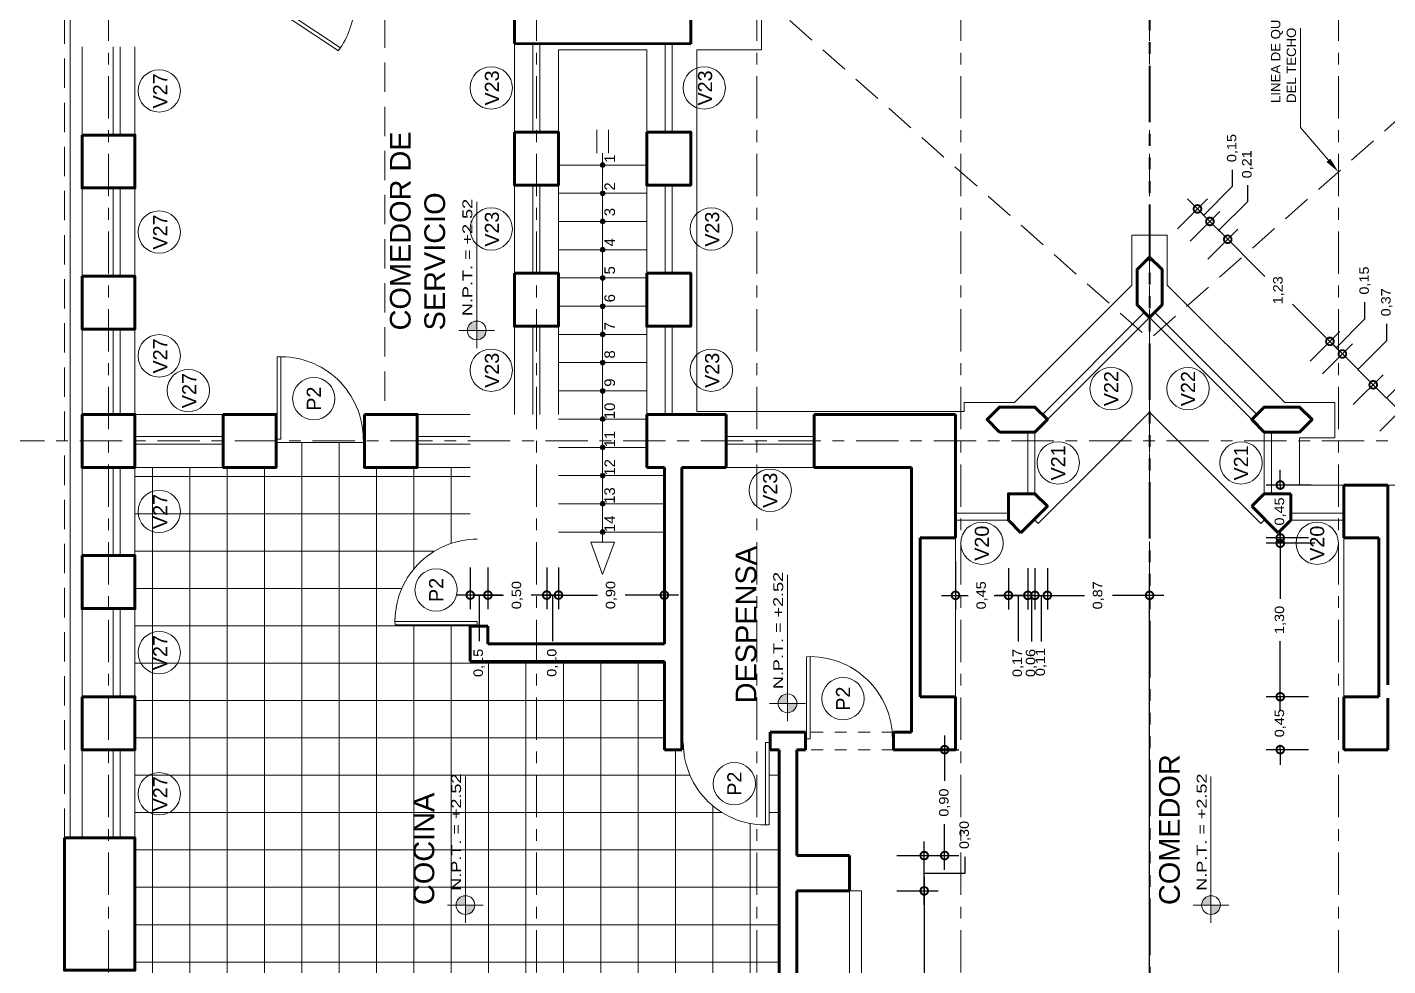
# Model space of a CAD drawing. Header units: millimetres. Extents: x -1459 to -1413, y -119 to 301.
# Drawn here: x -1448.69 to -1437.13, y -12.89 to -4.91 of the extents above; entities that cross this region are included whole.
import ezdxf

# ---------------------------------------------------------------- set-up
doc = ezdxf.new("R2010")
doc.units = ezdxf.units.MM
for name, pattern in [('ACAD_ISO06W100', [36, 24, -3, 0, -3, 0, -3, 0, -3]), ('ACAD_ISO10W100', [18, 12, -3, 0, -3]), ('RAYITAS', [0.375, 0.25, -0.125])]:
    doc.linetypes.add(name, pattern=pattern)
doc.layers.get('0').update_dxf_attribs({"lineweight": 0})
doc.layers.get('Defpoints').update_dxf_attribs({"lineweight": 5})
for name, color, linetype, lineweight in [('CORTE PLUMA 5', 5, 'Continuous', 40), ('COTAS', 190, 'Continuous', 9), ('EJES', 2, 'ACAD_ISO10W100', 13), ('GRADAS CAMBIO NIVEL', 3, 'Continuous', 15), ('MOBILIARIO FIJO', 2, 'Continuous', 9), ('MURO CORTADO', 1, 'Continuous', 60), ('MURO VISTO', 6, 'Continuous', 18), ('PROYECCIONES', 40, 'RAYITAS', 13), ('PUERTA VENTANA', 4, 'Continuous', 9), ('TEXTOS', 30, 'Continuous', 5), ('TEXTURAS', 227, 'Continuous', 0), ('VANOS CUADRO', 8, 'Continuous', 9)]:
    doc.layers.add(name, color=color, linetype=linetype, lineweight=lineweight)
doc.styles.add('Arial', font='arial.ttf')
doc.styles.add('ARIAL DERECHO', font='arial.ttf', dxfattribs={"width": 1.1})
doc.styles.get("Standard").update_dxf_attribs({"font": 'arial.ttf'})
doc.dimstyles.new('COTAS 50 OK', dxfattribs={"dimtxt": 0.08, "dimasz": 0.13, "dimexe": 0.12, "dimexo": 0.2, "dimgap": 0.07, "dimtad": 0, "dimtih": 1, "dimtoh": 1, "dimzin": 0, "dimtxsty": 'ARIAL DERECHO', "dimblk": 'DOTSMALL', "dimcen": 0.15, "dimdle": 0.12, "dimadec": 0, "dimazin": 0, "dimtfac": 1, "dimtmove": 1, "dimatfit": 3, "dimfxl": 1, "dimtzin": 0, "dimarcsym": 0})

# ---------------------------------------------------------------- blocks, each defined once
blk = doc.blocks.new('npt')
h = blk.add_hatch(color=256)
h.paths.add_polyline_path([(0, 0), (0.071, 0, 0.414214), (0, 0.071)])
h.paths.add_polyline_path([(0, -0.071), (0, 0), (-0.071, 0, 0.414214)])
for p, q in [((0, 0.135), (0, -0.135)), ((-0.135, 0), (0.972, 0))]:
    blk.add_line(p, q)
blk.add_circle((0, 0), 0.0709)
blk = doc.blocks.new('HJKL')
at = {"layer": 'PUERTA VENTANA'}
for p, q in [((616.191, 118.493), (615.492, 118.493)), ((616.191, 118.463), (615.492, 118.463)), ((616.191, 118.498), (616.191, 118.463))]:
    blk.add_line(p, q, dxfattribs=at)
blk.add_arc((616.191, 118.463), 0.7, 177.5437, 270, dxfattribs=at)
blk = doc.blocks.new('CIRCULO GRADA')
at = {"layer": 'GRADAS CAMBIO NIVEL'}
h = blk.add_hatch(color=256, dxfattribs=at)
h.paths.add_polyline_path([(0.014, 0.014, 0.414214), (-0.014, 0.014), (0, 0)])
h.paths.add_polyline_path([(0.014, 0.014), (0, 0), (0.014, -0.014, 0.414214)])
h.paths.add_polyline_path([(0.014, -0.014), (0, 0), (-0.014, -0.014, 0.414214)])
h.paths.add_polyline_path([(0, 0), (-0.014, 0.014, 0.414214), (-0.014, -0.014)])
blk.add_circle((0, 0), 0.02, dxfattribs=at)
blk = doc.blocks.new('FLEC')
at = {"layer": 'TEXTOS', "extrusion": (0, 0, -1)}
for p, q in [((203.611, -47.254), (203.889, -47.016)), ((203.889, -47.016), (204.734, -47.016))]:
    blk.add_line(p, q, dxfattribs=at)
blk.add_solid([(-203.597, -47.238), (-203.513, -47.339), (-203.625, -47.271)], dxfattribs=at)
blk = doc.blocks.new('_DotSmall')
at = {"color": 0, "linetype": 'ByBlock', "const_width": 0.5}
blk.add_lwpolyline([(-0.0625, 0, 1), (0.0625, 0, 1)], format="xyb", close=True, dxfattribs=at)
blk = doc.blocks.new('*D825')
at = {"layer": 'COTAS', "color": 0, "lineweight": -2}
for p, q in [((-1441.069, -12.13), (-1441.069, -13.565)), ((-1441.303, -12.25), (-1440.949, -12.25)), ((-1441.069, -15.37), (-1441.069, -13.934)), ((-1441.303, -15.25), (-1440.949, -15.25))]:
    blk.add_line(p, q, dxfattribs=at)
at = {"layer": 'Defpoints', "color": 0}
for p in [(-1441.503, -12.25), (-1441.069, -12.25), (-1441.503, -15.25)]:
    blk.add_point(p, dxfattribs=at)
at = {"layer": 'COTAS', "color": 0, "lineweight": -2, "xscale": 0.13, "yscale": 0.13, "zscale": 0.13}
for p, rotation in [((-1441.069, -12.25), 90), ((-1441.069, -15.25), 270)]:
    blk.add_blockref('_DotSmall', p, dxfattribs=dict(at, rotation=rotation))
at = {"layer": 'COTAS', "color": 0, "insert": (-1441.069, -13.75), "char_height": 0.08, "attachment_point": 5, "rotation": 90, "style": 'ARIAL DERECHO'}
blk.add_mtext('3,00', dxfattribs=at)
blk = doc.blocks.new('*D826')
at = {"layer": 'COTAS', "color": 0, "lineweight": -2}
for p, q in [((-1441.069, -12.37), (-1441.069, -11.83)), ((-1441.303, -11.95), (-1440.949, -11.95)), ((-1440.722, -12.1), (-1440.722, -11.96)), ((-1441.069, -12.1), (-1440.722, -12.1)), ((-1441.303, -12.25), (-1440.949, -12.25))]:
    blk.add_line(p, q, dxfattribs=at)
at = {"layer": 'Defpoints', "color": 0}
for p in [(-1441.503, -11.95), (-1441.069, -11.95), (-1441.503, -12.25)]:
    blk.add_point(p, dxfattribs=at)
at = {"layer": 'COTAS', "color": 0, "lineweight": -2, "xscale": 0.13, "yscale": 0.13, "zscale": 0.13}
for p, rotation in [((-1441.069, -11.95), 90), ((-1441.069, -12.25), 270)]:
    blk.add_blockref('_DotSmall', p, dxfattribs=dict(at, rotation=rotation))
at = {"layer": 'COTAS', "color": 0, "insert": (-1440.722, -11.775), "char_height": 0.08, "attachment_point": 5, "rotation": 90, "style": 'ARIAL DERECHO'}
blk.add_mtext('0,30', dxfattribs=at)
blk = doc.blocks.new('*D827')
at = {"layer": 'COTAS', "color": 0, "lineweight": -2}
for p, q in [((-1440.895, -10.93), (-1440.895, -11.315)), ((-1441.129, -11.05), (-1440.775, -11.05)), ((-1440.895, -12.07), (-1440.895, -11.684)), ((-1441.303, -11.95), (-1440.775, -11.95))]:
    blk.add_line(p, q, dxfattribs=at)
at = {"layer": 'Defpoints', "color": 0, "lineweight": 60}
for p in [(-1441.329, -11.05), (-1440.895, -11.05), (-1441.503, -11.95)]:
    blk.add_point(p, dxfattribs=at)
at = {"layer": 'COTAS', "color": 0, "lineweight": -2, "xscale": 0.13, "yscale": 0.13, "zscale": 0.13}
for p, rotation in [((-1440.895, -11.05), 90), ((-1440.895, -11.95), 270)]:
    blk.add_blockref('_DotSmall', p, dxfattribs=dict(at, rotation=rotation))
at = {"layer": 'COTAS', "color": 0, "insert": (-1440.895, -11.5), "char_height": 0.08, "attachment_point": 5, "rotation": 90, "style": 'ARIAL DERECHO'}
blk.add_mtext('0,90', dxfattribs=at)
blk = doc.blocks.new('*D828')
at = {"layer": 'COTAS', "color": 0, "lineweight": -2}
for p, q in [((-1444.178, -9.5), (-1444.178, -9.856)), ((-1443.278, -9.5), (-1443.278, -9.856)), ((-1444.298, -9.736), (-1443.846, -9.736)), ((-1443.158, -9.736), (-1443.61, -9.736))]:
    blk.add_line(p, q, dxfattribs=at)
at = {"layer": 'Defpoints', "color": 0}
for p in [(-1444.178, -9.3), (-1443.278, -9.3), (-1443.278, -9.736)]:
    blk.add_point(p, dxfattribs=at)
at = {"layer": 'COTAS', "color": 0, "lineweight": -2, "xscale": 0.13, "yscale": 0.13, "zscale": 0.13, "rotation": 180}
blk.add_blockref('_DotSmall', (-1444.178, -9.736), dxfattribs=at)
at = {"layer": 'COTAS', "color": 0, "lineweight": -2, "xscale": 0.13, "yscale": 0.13, "zscale": 0.13}
blk.add_blockref('_DotSmall', (-1443.278, -9.736), dxfattribs=at)
at = {"layer": 'COTAS', "color": 0, "insert": (-1443.728, -9.736), "char_height": 0.08, "attachment_point": 5, "rotation": 90, "style": 'ARIAL DERECHO'}
blk.add_mtext('0,90', dxfattribs=at)
blk = doc.blocks.new('*D829')
at = {"layer": 'COTAS', "color": 0, "lineweight": -2}
for p, q in [((-1444.278, -9.5), (-1444.278, -9.856)), ((-1444.178, -9.5), (-1444.178, -9.856)), ((-1444.278, -9.736), (-1444.408, -9.736)), ((-1444.178, -9.736), (-1444.278, -9.736)), ((-1444.178, -9.736), (-1444.278, -9.736)), ((-1444.228, -9.736), (-1444.228, -9.987)), ((-1444.178, -9.736), (-1444.048, -9.736)), ((-1444.228, -9.987), (-1444.228, -10.127))]:
    blk.add_line(p, q, dxfattribs=at)
at = {"layer": 'Defpoints', "color": 0}
for p in [(-1444.278, -9.3), (-1444.178, -9.3), (-1444.278, -9.736)]:
    blk.add_point(p, dxfattribs=at)
at = {"layer": 'COTAS', "color": 0, "lineweight": -2, "xscale": 0.13, "yscale": 0.13, "zscale": 0.13}
blk.add_blockref('_DotSmall', (-1444.278, -9.736), dxfattribs=at)
at = {"layer": 'COTAS', "color": 0, "lineweight": -2, "xscale": 0.13, "yscale": 0.13, "zscale": 0.13, "rotation": 180}
blk.add_blockref('_DotSmall', (-1444.178, -9.736), dxfattribs=at)
at = {"layer": 'COTAS', "color": 0, "insert": (-1444.228, -10.311), "char_height": 0.08, "attachment_point": 5, "rotation": 90, "style": 'ARIAL DERECHO'}
blk.add_mtext('0,10', dxfattribs=at)
blk = doc.blocks.new('*D830')
at = {"layer": 'COTAS', "color": 0, "lineweight": -2}
for p, q in [((-1444.778, -9.5), (-1444.778, -9.856)), ((-1444.278, -9.5), (-1444.278, -9.856)), ((-1444.898, -9.736), (-1444.646, -9.736)), ((-1444.158, -9.736), (-1444.41, -9.736))]:
    blk.add_line(p, q, dxfattribs=at)
at = {"layer": 'Defpoints', "color": 0}
for p in [(-1444.778, -9.3), (-1444.278, -9.3), (-1444.778, -9.736)]:
    blk.add_point(p, dxfattribs=at)
at = {"layer": 'COTAS', "color": 0, "lineweight": -2, "xscale": 0.13, "yscale": 0.13, "zscale": 0.13, "rotation": 180}
blk.add_blockref('_DotSmall', (-1444.778, -9.736), dxfattribs=at)
at = {"layer": 'COTAS', "color": 0, "lineweight": -2, "xscale": 0.13, "yscale": 0.13, "zscale": 0.13}
blk.add_blockref('_DotSmall', (-1444.278, -9.736), dxfattribs=at)
at = {"layer": 'COTAS', "color": 0, "insert": (-1444.528, -9.736), "char_height": 0.08, "attachment_point": 5, "rotation": 90, "style": 'ARIAL DERECHO'}
blk.add_mtext('0,50', dxfattribs=at)
blk = doc.blocks.new('*D831')
at = {"layer": 'COTAS', "color": 0, "lineweight": -2}
for p, q in [((-1444.928, -9.5), (-1444.928, -9.856)), ((-1444.778, -9.5), (-1444.778, -9.856)), ((-1444.658, -9.736), (-1445.048, -9.736)), ((-1444.853, -9.736), (-1444.853, -9.987)), ((-1444.853, -9.987), (-1444.853, -10.127))]:
    blk.add_line(p, q, dxfattribs=at)
at = {"layer": 'Defpoints', "color": 0}
for p in [(-1444.928, -9.3), (-1444.778, -9.3), (-1444.928, -9.736)]:
    blk.add_point(p, dxfattribs=at)
at = {"layer": 'COTAS', "color": 0, "lineweight": -2, "xscale": 0.13, "yscale": 0.13, "zscale": 0.13, "rotation": 180}
blk.add_blockref('_DotSmall', (-1444.928, -9.736), dxfattribs=at)
at = {"layer": 'COTAS', "color": 0, "lineweight": -2, "xscale": 0.13, "yscale": 0.13, "zscale": 0.13}
blk.add_blockref('_DotSmall', (-1444.778, -9.736), dxfattribs=at)
at = {"layer": 'COTAS', "color": 0, "insert": (-1444.853, -10.312), "char_height": 0.08, "attachment_point": 5, "rotation": 90, "style": 'ARIAL DERECHO'}
blk.add_mtext('0,15', dxfattribs=at)
blk = doc.blocks.new('*D832')
at = {"layer": 'COTAS', "color": 0, "lineweight": -2}
for p, q in [((-1440.803, -9.45), (-1440.803, -9.858)), ((-1440.353, -9.508), (-1440.353, -9.858)), ((-1440.923, -9.738), (-1440.696, -9.738)), ((-1440.233, -9.738), (-1440.46, -9.738))]:
    blk.add_line(p, q, dxfattribs=at)
at = {"layer": 'Defpoints', "color": 0}
for p in [(-1440.803, -9.25), (-1440.353, -9.308), (-1440.803, -9.738)]:
    blk.add_point(p, dxfattribs=at)
at = {"layer": 'COTAS', "color": 0, "lineweight": -2, "xscale": 0.13, "yscale": 0.13, "zscale": 0.13, "rotation": 180}
blk.add_blockref('_DotSmall', (-1440.803, -9.738), dxfattribs=at)
at = {"layer": 'COTAS', "color": 0, "lineweight": -2, "xscale": 0.13, "yscale": 0.13, "zscale": 0.13}
blk.add_blockref('_DotSmall', (-1440.353, -9.738), dxfattribs=at)
at = {"layer": 'COTAS', "color": 0, "insert": (-1440.578, -9.738), "char_height": 0.08, "attachment_point": 5, "rotation": 90, "style": 'ARIAL DERECHO'}
blk.add_mtext('0,45', dxfattribs=at)
blk = doc.blocks.new('*D833')
at = {"layer": 'COTAS', "color": 0, "lineweight": -2}
for p, q in [((-1440.353, -9.508), (-1440.353, -9.858)), ((-1440.188, -9.508), (-1440.188, -9.858)), ((-1440.473, -9.738), (-1440.068, -9.738)), ((-1440.271, -9.738), (-1440.271, -9.989)), ((-1440.271, -9.989), (-1440.271, -10.129))]:
    blk.add_line(p, q, dxfattribs=at)
at = {"layer": 'Defpoints', "color": 0}
for p in [(-1440.353, -9.308), (-1440.188, -9.308), (-1440.188, -9.738)]:
    blk.add_point(p, dxfattribs=at)
at = {"layer": 'COTAS', "color": 0, "lineweight": -2, "xscale": 0.13, "yscale": 0.13, "zscale": 0.13, "rotation": 180}
blk.add_blockref('_DotSmall', (-1440.353, -9.738), dxfattribs=at)
at = {"layer": 'COTAS', "color": 0, "lineweight": -2, "xscale": 0.13, "yscale": 0.13, "zscale": 0.13}
blk.add_blockref('_DotSmall', (-1440.188, -9.738), dxfattribs=at)
at = {"layer": 'COTAS', "color": 0, "insert": (-1440.271, -10.313), "char_height": 0.08, "attachment_point": 5, "rotation": 90, "style": 'ARIAL DERECHO'}
blk.add_mtext('0,17', dxfattribs=at)
blk = doc.blocks.new('*D834')
at = {"layer": 'COTAS', "color": 0, "lineweight": -2}
for p, q in [((-1440.188, -9.508), (-1440.188, -9.858)), ((-1440.128, -9.508), (-1440.128, -9.858)), ((-1440.188, -9.738), (-1440.318, -9.738)), ((-1440.188, -9.738), (-1440.128, -9.738)), ((-1440.188, -9.738), (-1440.128, -9.738)), ((-1440.158, -9.738), (-1440.158, -9.989)), ((-1440.128, -9.738), (-1439.998, -9.738)), ((-1440.158, -9.989), (-1440.158, -10.129))]:
    blk.add_line(p, q, dxfattribs=at)
at = {"layer": 'Defpoints', "color": 0}
for p in [(-1440.188, -9.308), (-1440.128, -9.308), (-1440.128, -9.738)]:
    blk.add_point(p, dxfattribs=at)
at = {"layer": 'COTAS', "color": 0, "lineweight": -2, "xscale": 0.13, "yscale": 0.13, "zscale": 0.13}
blk.add_blockref('_DotSmall', (-1440.188, -9.738), dxfattribs=at)
at = {"layer": 'COTAS', "color": 0, "lineweight": -2, "xscale": 0.13, "yscale": 0.13, "zscale": 0.13, "rotation": 180}
blk.add_blockref('_DotSmall', (-1440.128, -9.738), dxfattribs=at)
at = {"layer": 'COTAS', "color": 0, "insert": (-1440.158, -10.313), "char_height": 0.08, "attachment_point": 5, "rotation": 90, "style": 'ARIAL DERECHO'}
blk.add_mtext('0,06', dxfattribs=at)
blk = doc.blocks.new('*D835')
at = {"layer": 'COTAS', "color": 0, "lineweight": -2}
for p, q in [((-1440.128, -9.508), (-1440.128, -9.858)), ((-1440.022, -9.508), (-1440.022, -9.858)), ((-1440.128, -9.738), (-1440.258, -9.738)), ((-1440.128, -9.738), (-1440.022, -9.738)), ((-1440.128, -9.738), (-1440.022, -9.738)), ((-1440.075, -9.738), (-1440.075, -9.989)), ((-1440.022, -9.738), (-1439.892, -9.738)), ((-1440.075, -9.989), (-1440.075, -10.129))]:
    blk.add_line(p, q, dxfattribs=at)
at = {"layer": 'Defpoints', "color": 0}
for p in [(-1440.128, -9.308), (-1440.022, -9.308), (-1440.022, -9.738)]:
    blk.add_point(p, dxfattribs=at)
at = {"layer": 'COTAS', "color": 0, "lineweight": -2, "xscale": 0.13, "yscale": 0.13, "zscale": 0.13}
blk.add_blockref('_DotSmall', (-1440.128, -9.738), dxfattribs=at)
at = {"layer": 'COTAS', "color": 0, "lineweight": -2, "xscale": 0.13, "yscale": 0.13, "zscale": 0.13, "rotation": 180}
blk.add_blockref('_DotSmall', (-1440.022, -9.738), dxfattribs=at)
at = {"layer": 'COTAS', "color": 0, "insert": (-1440.075, -10.305), "char_height": 0.08, "attachment_point": 5, "rotation": 90, "style": 'ARIAL DERECHO'}
blk.add_mtext('0,11', dxfattribs=at)
blk = doc.blocks.new('*D836')
at = {"layer": 'COTAS', "color": 0, "lineweight": -2}
for p, q in [((-1440.022, -9.508), (-1440.022, -9.858)), ((-1439.153, -15.162), (-1439.153, -9.618)), ((-1440.142, -9.738), (-1439.706, -9.738)), ((-1439.033, -9.738), (-1439.469, -9.738))]:
    blk.add_line(p, q, dxfattribs=at)
at = {"layer": 'Defpoints', "color": 0}
for p in [(-1440.022, -9.308), (-1439.153, -9.738), (-1439.153, -15.362)]:
    blk.add_point(p, dxfattribs=at)
at = {"layer": 'COTAS', "color": 0, "lineweight": -2, "xscale": 0.13, "yscale": 0.13, "zscale": 0.13, "rotation": 180}
blk.add_blockref('_DotSmall', (-1440.022, -9.738), dxfattribs=at)
at = {"layer": 'COTAS', "color": 0, "lineweight": -2, "xscale": 0.13, "yscale": 0.13, "zscale": 0.13}
blk.add_blockref('_DotSmall', (-1439.153, -9.738), dxfattribs=at)
at = {"layer": 'COTAS', "color": 0, "insert": (-1439.588, -9.738), "char_height": 0.08, "attachment_point": 5, "rotation": 90, "style": 'ARIAL DERECHO'}
blk.add_mtext('0,87', dxfattribs=at)
blk = doc.blocks.new('*D837')
at = {"layer": 'COTAS', "color": 0, "lineweight": -2}
for p, q in [((-1438.042, -10.6), (-1438.042, -10.47)), ((-1437.803, -10.6), (-1438.162, -10.6)), ((-1438.042, -10.6), (-1438.042, -10.64)), ((-1437.803, -11.05), (-1438.162, -11.05)), ((-1438.042, -11.05), (-1438.042, -11.009)), ((-1438.042, -11.05), (-1438.042, -11.18))]:
    blk.add_line(p, q, dxfattribs=at)
at = {"layer": 'Defpoints', "color": 0}
for p in [(-1438.042, -10.6), (-1437.603, -10.6), (-1437.603, -11.05)]:
    blk.add_point(p, dxfattribs=at)
at = {"layer": 'COTAS', "color": 0, "lineweight": -2, "xscale": 0.13, "yscale": 0.13, "zscale": 0.13}
for p, rotation in [((-1438.042, -10.6), 270), ((-1438.042, -11.05), 90)]:
    blk.add_blockref('_DotSmall', p, dxfattribs=dict(at, rotation=rotation))
at = {"layer": 'COTAS', "color": 0, "insert": (-1438.042, -10.825), "char_height": 0.08, "attachment_point": 5, "rotation": 90, "style": 'ARIAL DERECHO'}
blk.add_mtext('0,45', dxfattribs=at)
blk = doc.blocks.new('*D838')
at = {"layer": 'COTAS', "color": 0, "lineweight": -2}
for p, q in [((-1438.042, -9.175), (-1438.042, -9.767)), ((-1437.748, -9.295), (-1438.162, -9.295)), ((-1438.042, -10.72), (-1438.042, -10.127)), ((-1437.803, -10.6), (-1438.162, -10.6))]:
    blk.add_line(p, q, dxfattribs=at)
at = {"layer": 'Defpoints', "color": 0}
for p in [(-1438.042, -9.295), (-1437.548, -9.295), (-1437.603, -10.6)]:
    blk.add_point(p, dxfattribs=at)
at = {"layer": 'COTAS', "color": 0, "lineweight": -2, "xscale": 0.13, "yscale": 0.13, "zscale": 0.13}
for p, rotation in [((-1438.042, -9.295), 90), ((-1438.042, -10.6), 270)]:
    blk.add_blockref('_DotSmall', p, dxfattribs=dict(at, rotation=rotation))
at = {"layer": 'COTAS', "color": 0, "insert": (-1438.042, -9.947), "char_height": 0.08, "attachment_point": 5, "rotation": 90, "style": 'ARIAL DERECHO'}
blk.add_mtext('1,30', dxfattribs=at)
blk = doc.blocks.new('*D839')
at = {"layer": 'COTAS', "color": 0, "lineweight": -2}
for p, q in [((-1438.042, -8.8), (-1438.042, -8.67)), ((-1437.778, -8.8), (-1438.162, -8.8)), ((-1438.042, -8.8), (-1438.042, -8.84)), ((-1437.803, -9.25), (-1438.162, -9.25)), ((-1438.042, -9.25), (-1438.042, -9.209)), ((-1438.042, -9.25), (-1438.042, -9.38))]:
    blk.add_line(p, q, dxfattribs=at)
at = {"layer": 'Defpoints', "color": 0}
for p in [(-1438.042, -8.8), (-1437.578, -8.8), (-1437.603, -9.25)]:
    blk.add_point(p, dxfattribs=at)
at = {"layer": 'COTAS', "color": 0, "lineweight": -2, "xscale": 0.13, "yscale": 0.13, "zscale": 0.13}
for p, rotation in [((-1438.042, -8.8), 270), ((-1438.042, -9.25), 90)]:
    blk.add_blockref('_DotSmall', p, dxfattribs=dict(at, rotation=rotation))
at = {"layer": 'COTAS', "color": 0, "insert": (-1438.042, -9.025), "char_height": 0.08, "attachment_point": 5, "rotation": 90, "style": 'ARIAL DERECHO'}
blk.add_mtext('0,45', dxfattribs=at)
blk = doc.blocks.new('*D853')
at = {"layer": 'COTAS', "color": 0, "lineweight": -2}
for p, q in [((-1438.658, -6.88), (-1438.404, -6.626)), ((-1438.574, -6.626), (-1438.173, -7.027)), ((-1437.535, -7.664), (-1437.937, -7.263)), ((-1437.789, -7.748), (-1437.535, -7.495))]:
    blk.add_line(p, q, dxfattribs=at)
at = {"layer": 'Defpoints', "color": 0}
for p in [(-1438.489, -6.711), (-1438.799, -7.021), (-1437.931, -7.89)]:
    blk.add_point(p, dxfattribs=at)
at = {"layer": 'COTAS', "color": 0, "lineweight": -2, "xscale": 0.13, "yscale": 0.13, "zscale": 0.13}
for p, rotation in [((-1438.489, -6.711), 135.0000000000018), ((-1437.62, -7.579), 315.0000000000019)]:
    blk.add_blockref('_DotSmall', p, dxfattribs=dict(at, rotation=rotation))
at = {"layer": 'COTAS', "color": 0, "insert": (-1438.055, -7.145), "char_height": 0.08, "attachment_point": 5, "rotation": 90, "style": 'ARIAL DERECHO'}
blk.add_mtext('1,23', dxfattribs=at)
blk = doc.blocks.new('*D854')
at = {"layer": 'COTAS', "color": 0, "lineweight": -2}
for p, q in [((-1436.893, -7.815), (-1436.893, -7.675)), ((-1437.421, -8.117), (-1437.167, -7.863)), ((-1437.336, -7.863), (-1436.942, -8.258)), ((-1437.139, -8.061), (-1436.893, -7.815)), ((-1437.196, -8.342), (-1436.942, -8.088))]:
    blk.add_line(p, q, dxfattribs=at)
at = {"layer": 'Defpoints', "color": 0}
for p in [(-1437.027, -8.173), (-1437.562, -8.258), (-1437.337, -8.483)]:
    blk.add_point(p, dxfattribs=at)
at = {"layer": 'COTAS', "color": 0, "lineweight": -2, "xscale": 0.13, "yscale": 0.13, "zscale": 0.13}
for p, rotation in [((-1437.252, -7.948), 134.9999999999964), ((-1437.027, -8.173), 314.9999999999964)]:
    blk.add_blockref('_DotSmall', p, dxfattribs=dict(at, rotation=rotation))
at = {"layer": 'COTAS', "color": 0, "insert": (-1436.893, -7.491), "char_height": 0.08, "attachment_point": 5, "rotation": 90, "style": 'ARIAL DERECHO'}
blk.add_mtext('0,32', dxfattribs=at)
blk = doc.blocks.new('*D855')
at = {"layer": 'COTAS', "color": 0, "lineweight": -2}
for p, q in [((-1437.322, -7.387), (-1437.322, -7.247)), ((-1437.567, -7.633), (-1437.322, -7.387)), ((-1437.789, -7.748), (-1437.535, -7.495)), ((-1437.705, -7.495), (-1437.429, -7.77)), ((-1437.683, -7.855), (-1437.429, -7.601))]:
    blk.add_line(p, q, dxfattribs=at)
at = {"layer": 'Defpoints', "color": 0}
for p in [(-1437.514, -7.686), (-1437.931, -7.89), (-1437.824, -7.996)]:
    blk.add_point(p, dxfattribs=at)
at = {"layer": 'COTAS', "color": 0, "lineweight": -2, "xscale": 0.13, "yscale": 0.13, "zscale": 0.13}
for p, rotation in [((-1437.62, -7.579), 134.9999999986336), ((-1437.514, -7.686), 314.9999999986336)]:
    blk.add_blockref('_DotSmall', p, dxfattribs=dict(at, rotation=rotation))
at = {"layer": 'COTAS', "color": 0, "insert": (-1437.322, -7.062), "char_height": 0.08, "attachment_point": 5, "rotation": 90, "style": 'ARIAL DERECHO'}
blk.add_mtext('0,15', dxfattribs=at)
blk = doc.blocks.new('*D856')
at = {"layer": 'COTAS', "color": 0, "lineweight": -2}
for p, q in [((-1437.137, -7.571), (-1437.137, -7.431)), ((-1437.683, -7.855), (-1437.429, -7.601)), ((-1437.599, -7.601), (-1437.167, -8.033)), ((-1437.383, -7.817), (-1437.137, -7.571)), ((-1437.421, -8.117), (-1437.167, -7.863))]:
    blk.add_line(p, q, dxfattribs=at)
at = {"layer": 'Defpoints', "color": 0}
for p in [(-1437.252, -7.948), (-1437.824, -7.996), (-1437.562, -8.258)]:
    blk.add_point(p, dxfattribs=at)
at = {"layer": 'COTAS', "color": 0, "lineweight": -2, "xscale": 0.13, "yscale": 0.13, "zscale": 0.13}
for p, rotation in [((-1437.514, -7.686), 135.0000000005491), ((-1437.252, -7.948), 315.0000000005491)]:
    blk.add_blockref('_DotSmall', p, dxfattribs=dict(at, rotation=rotation))
at = {"layer": 'COTAS', "color": 0, "insert": (-1437.137, -7.247), "char_height": 0.08, "attachment_point": 5, "rotation": 90, "style": 'ARIAL DERECHO'}
blk.add_mtext('0,37', dxfattribs=at)
blk = doc.blocks.new('*D857')
at = {"layer": 'COTAS', "color": 0, "lineweight": -2}
for p, q in [((-1438.448, -6.261), (-1438.448, -6.121)), ((-1438.693, -6.506), (-1438.448, -6.261)), ((-1438.915, -6.622), (-1438.661, -6.368)), ((-1438.831, -6.368), (-1438.555, -6.644)), ((-1438.809, -6.728), (-1438.555, -6.474))]:
    blk.add_line(p, q, dxfattribs=at)
at = {"layer": 'Defpoints', "color": 0}
for p in [(-1438.64, -6.559), (-1439.057, -6.764), (-1438.951, -6.87)]:
    blk.add_point(p, dxfattribs=at)
at = {"layer": 'COTAS', "color": 0, "lineweight": -2, "xscale": 0.13, "yscale": 0.13, "zscale": 0.13}
for p, rotation in [((-1438.746, -6.453), 134.9999999986336), ((-1438.64, -6.559), 314.9999999986336)]:
    blk.add_blockref('_DotSmall', p, dxfattribs=dict(at, rotation=rotation))
at = {"layer": 'COTAS', "color": 0, "insert": (-1438.448, -5.936), "char_height": 0.08, "attachment_point": 5, "rotation": 90, "style": 'ARIAL DERECHO'}
blk.add_mtext('0,15', dxfattribs=at)
blk = doc.blocks.new('*D858')
at = {"layer": 'COTAS', "color": 0, "lineweight": -2}
for p, q in [((-1438.319, -6.39), (-1438.319, -6.25)), ((-1438.809, -6.728), (-1438.555, -6.475)), ((-1438.725, -6.475), (-1438.404, -6.796)), ((-1438.565, -6.635), (-1438.319, -6.39)), ((-1438.658, -6.88), (-1438.404, -6.626))]:
    blk.add_line(p, q, dxfattribs=at)
at = {"layer": 'Defpoints', "color": 0}
for p in [(-1438.489, -6.711), (-1438.951, -6.87), (-1438.799, -7.021)]:
    blk.add_point(p, dxfattribs=at)
at = {"layer": 'COTAS', "color": 0, "lineweight": -2, "xscale": 0.13, "yscale": 0.13, "zscale": 0.13}
for p, rotation in [((-1438.64, -6.56), 134.972763894776), ((-1438.489, -6.711), 314.972763894776)]:
    blk.add_blockref('_DotSmall', p, dxfattribs=dict(at, rotation=rotation))
at = {"layer": 'COTAS', "color": 0, "insert": (-1438.319, -6.074), "char_height": 0.08, "attachment_point": 5, "rotation": 90, "style": 'ARIAL DERECHO'}
blk.add_mtext('0,21', dxfattribs=at)

msp = doc.modelspace()

# ---------------------------------------------------------------- hatches: boundary and pattern name
at = {"layer": 'TEXTURAS'}
h = msp.add_hatch(dxfattribs=at)
h.set_pattern_fill('ANSI37', color=256, scale=0.1, angle=45, style=0)
h.set_pattern_definition([(180, (-1208.55178, -9.68027), (-6e-17, -0.3175), []), (270, (-1208.55178, -9.68027), (0.3175, -6e-17), [])])
h.paths.add_polyline_path([(-1446.578, -8.44), (-1446.578, -8.65), (-1447.028, -8.65), (-1447.778, -8.65), (-1447.778, -9.4), (-1447.778, -9.85), (-1447.778, -10.6), (-1447.778, -11.05), (-1447.778, -11.8), (-1447.778, -12.925), (-1447.778, -13.375), (-1447.628, -13.375), (-1447.628, -14.2), (-1446.428, -14.2), (-1446.428, -14.425), (-1446.118, -14.425), (-1446.118, -13.785, -0.401696), (-1445.391, -14.425), (-1445.228, -14.425), (-1445.228, -13.825), (-1444.366, -13.825), (-1444.366, -10.3), (-1444.928, -10.3), (-1444.928, -9.99), (-1445.567, -9.99, -0.401689), (-1444.928, -9.262), (-1444.928, -8.65), (-1445.378, -8.65), (-1445.828, -8.65), (-1445.828, -8.44), (-1445.838, -8.44)])
h.paths.add_polyline_path([(-1444.366, -10.3), (-1444.366, -13.825), (-1442.903, -13.825), (-1442.903, -13.101), (-1442.491, -13.101), (-1442.491, -11.686, -0.383873), (-1443.117, -10.99), (-1443.128, -11.05), (-1443.278, -11.05), (-1443.278, -10.3)])
h.paths.add_polyline_path([(-1442.491, -11.686), (-1442.491, -13.101), (-1442.303, -13.101), (-1442.303, -11.05), (-1442.378, -11.05), (-1442.378, -10.99), (-1442.387, -10.99), (-1442.387, -11.689, -0.036907)])
h.paths.add_polyline_path([(-1444.777, -10.452), (-1444.777, -10.172), (-1444.942, -10.172), (-1444.942, -10.452)], flags=24)
h.paths.add_polyline_path([(-1444.152, -10.451), (-1444.152, -10.171), (-1444.317, -10.171), (-1444.317, -10.451)], flags=9)

# ---------------------------------------------------------------- linework, layer by layer
at = {"layer": 'CORTE PLUMA 5', "linetype": 'ACAD_ISO06W100', "lineweight": 40, "ltscale": 0.02}
msp.add_line((-1439.153, 12.464), (-1439.153, -43.536), dxfattribs=at)
at = {"layer": 'EJES', "ltscale": 0.03}
for p, q in [((-1448.003, -41.325), (-1448.003, 10.6)), ((-1444.366, -41.325), (-1444.366, 10.6)), ((-1442.491, -41.325), (-1442.491, 10.6)), ((-1440.758, -41.325), (-1440.758, 10.6)), ((-1439.153, -41.325), (-1439.153, 10.6)), ((-1437.548, -41.325), (-1437.548, 10.6)), ((-1427.428, -8.425), (-1451.503, -8.425))]:
    msp.add_line(p, q, dxfattribs=at)
at = {"layer": 'GRADAS CAMBIO NIVEL'}
for p, q in [((-1443.853, -5.78), (-1443.853, -5.98)), ((-1443.753, -5.78), (-1443.753, -5.98)), ((-1443.803, -5.98), (-1443.803, -9.287)), ((-1443.428, -6.08), (-1444.178, -6.08)), ((-1443.428, -6.32), (-1444.178, -6.32)), ((-1443.428, -6.56), (-1444.178, -6.56)), ((-1443.428, -6.8), (-1444.178, -6.8)), ((-1443.428, -7.04), (-1444.178, -7.04)), ((-1443.428, -7.28), (-1444.178, -7.28)), ((-1443.428, -7.52), (-1444.178, -7.52)), ((-1443.428, -7.76), (-1444.178, -7.76)), ((-1443.428, -8), (-1444.178, -8)), ((-1443.428, -8.24), (-1444.178, -8.24)), ((-1443.428, -8.48), (-1444.178, -8.48)), ((-1443.278, -8.72), (-1444.178, -8.72)), ((-1443.278, -8.96), (-1444.178, -8.96)), ((-1443.278, -9.2), (-1444.178, -9.2))]:
    msp.add_line(p, q, dxfattribs=at)
msp.add_lwpolyline([(-1443.803, -9.562), (-1443.903, -9.287), (-1443.703, -9.287)], close=True, dxfattribs=at)
at = {"layer": 'MOBILIARIO FIJO'}
for p, q in [((-1440.803, -10.6), (-1440.803, -9.25)), ((-1437.503, -10.6), (-1437.503, -9.25)), ((-1441.703, -12.25), (-1441.703, -15.25)), ((-1441.703, -12.25), (-1441.603, -12.25)), ((-1441.603, -12.25), (-1441.603, -15.25))]:
    msp.add_line(p, q, dxfattribs=at)
msp.add_lwpolyline([(-1440.134, -9.093), (-1440.099, -9.128), (-1439.153, -8.182), (-1438.207, -9.128), (-1438.172, -9.093)], dxfattribs=at)
at = {"layer": 'MURO CORTADO'}
for p, q in [((-1443.053, -5.05), (-1443.053, -3.7)), ((-1444.553, -4.775), (-1444.553, -5.047)), ((-1444.553, -5.047), (-1443.053, -5.05)), ((-1443.428, -8.2), (-1443.428, -8.65)), ((-1442.753, -8.2), (-1443.428, -8.2)), ((-1442.753, -8.65), (-1442.753, -8.2)), ((-1442.003, -8.2), (-1442.003, -8.65)), ((-1440.803, -8.2), (-1442.003, -8.2)), ((-1440.803, -9.25), (-1440.803, -8.2)), ((-1443.428, -8.65), (-1443.278, -8.65)), ((-1443.278, -8.65), (-1443.278, -10.15)), ((-1443.128, -8.65), (-1442.753, -8.65)), ((-1443.128, -11.05), (-1443.128, -8.65)), ((-1442.003, -8.65), (-1441.178, -8.65)), ((-1441.178, -10.9), (-1441.178, -8.65)), ((-1438.178, -8.875), (-1438.284, -8.981)), ((-1437.953, -8.875), (-1438.178, -8.875)), ((-1437.953, -9.1), (-1437.953, -8.875)), ((-1437.503, -8.799), (-1437.503, -9.25)), ((-1437.128, -8.8), (-1437.503, -8.8)), ((-1437.128, -10.5), (-1437.128, -8.8)), ((-1438.284, -8.981), (-1438.059, -9.206)), ((-1438.059, -9.206), (-1437.953, -9.1)), ((-1441.103, -9.25), (-1441.103, -10.6)), ((-1440.803, -9.25), (-1441.103, -9.25)), ((-1437.503, -9.25), (-1437.203, -9.25)), ((-1437.203, -9.25), (-1437.203, -10.6)), ((-1444.778, -10), (-1444.928, -10)), ((-1444.928, -10), (-1444.928, -10.3)), ((-1444.778, -10.15), (-1444.778, -10)), ((-1443.278, -10.15), (-1444.778, -10.15)), ((-1444.928, -10.3), (-1443.278, -10.3)), ((-1443.278, -10.3), (-1443.278, -11.05)), ((-1441.103, -10.6), (-1440.803, -10.6)), ((-1440.803, -10.6), (-1440.803, -11.05)), ((-1437.503, -10.6), (-1437.503, -11.05)), ((-1437.203, -10.6), (-1437.503, -10.6)), ((-1437.128, -11.05), (-1437.128, -10.612)), ((-1442.078, -10.9), (-1442.378, -10.9)), ((-1442.378, -10.9), (-1442.378, -11.05)), ((-1442.078, -11.05), (-1442.078, -10.9)), ((-1441.329, -11.05), (-1441.329, -10.9)), ((-1441.329, -10.9), (-1441.178, -10.9)), ((-1443.278, -11.05), (-1443.128, -11.05)), ((-1442.378, -11.05), (-1442.303, -11.05)), ((-1442.303, -11.05), (-1442.303, -14.425)), ((-1442.153, -11.95), (-1442.153, -11.05)), ((-1442.153, -11.05), (-1442.078, -11.05)), ((-1440.803, -11.05), (-1441.329, -11.05)), ((-1437.503, -11.05), (-1437.128, -11.05)), ((-1441.703, -11.95), (-1442.153, -11.95)), ((-1441.703, -12.25), (-1441.703, -11.95)), ((-1442.153, -15.25), (-1442.153, -12.25)), ((-1442.153, -12.25), (-1441.703, -12.25))]:
    msp.add_line(p, q, dxfattribs=at)
for points in [[(-1448.228, -5.825), (-1448.228, -6.275), (-1447.778, -6.275), (-1447.778, -5.825)], [(-1444.553, -5.8), (-1444.178, -5.8), (-1444.178, -6.25), (-1444.553, -6.25)], [(-1443.428, -5.8), (-1443.053, -5.8), (-1443.053, -6.25), (-1443.428, -6.25)], [(-1439.153, -7.375), (-1439.259, -7.268), (-1439.259, -6.968), (-1439.153, -6.862), (-1439.047, -6.968), (-1439.047, -7.268)], [(-1448.228, -7.025), (-1448.228, -7.475), (-1447.778, -7.475), (-1447.778, -7.025)], [(-1444.553, -7), (-1444.178, -7), (-1444.178, -7.45), (-1444.553, -7.45)], [(-1443.428, -7), (-1443.053, -7), (-1443.053, -7.45), (-1443.428, -7.45)], [(-1448.228, -8.2), (-1448.228, -8.65), (-1447.778, -8.65), (-1447.778, -8.2)], [(-1447.028, -8.2), (-1446.578, -8.2), (-1446.578, -8.65), (-1447.028, -8.65)], [(-1445.828, -8.2), (-1445.378, -8.2), (-1445.378, -8.65), (-1445.828, -8.65)], [(-1440.428, -8.35), (-1440.534, -8.243), (-1440.428, -8.137), (-1440.128, -8.137), (-1440.022, -8.243), (-1440.128, -8.35)], [(-1437.878, -8.35), (-1437.772, -8.243), (-1437.878, -8.137), (-1438.178, -8.137), (-1438.284, -8.243), (-1438.178, -8.35)], [(-1440.247, -9.206), (-1440.353, -9.1), (-1440.353, -8.875), (-1440.128, -8.875), (-1440.022, -8.981)], [(-1448.228, -9.4), (-1448.228, -9.85), (-1447.778, -9.85), (-1447.778, -9.4)], [(-1448.228, -10.6), (-1448.228, -11.05), (-1447.778, -11.05), (-1447.778, -10.6)], [(-1448.378, -11.8), (-1448.378, -12.925), (-1447.778, -12.925), (-1447.778, -11.8)]]:
    msp.add_lwpolyline(points, close=True, dxfattribs=at)
at = {"layer": 'MURO VISTO'}
for p, q in [((-1448.328, -11.8), (-1448.328, 7.4)), ((-1442.453, 4.55), (-1442.453, -5.1)), ((-1448.228, -5.825), (-1448.228, -5.075)), ((-1447.778, -5.075), (-1447.778, -5.825)), ((-1444.553, -5.8), (-1444.553, -5.05)), ((-1442.453, -5.1), (-1443.003, -5.1)), ((-1443.003, -5.1), (-1443.003, -8.175)), ((-1448.228, -7.025), (-1448.228, -6.275)), ((-1447.778, -6.275), (-1447.778, -7.025)), ((-1444.553, -7), (-1444.553, -6.25)), ((-1444.178, -7), (-1444.178, -6.25)), ((-1443.428, -7), (-1443.428, -6.25)), ((-1439.303, -7.1), (-1439.303, -6.675)), ((-1439.303, -6.675), (-1439.003, -6.675)), ((-1439.003, -6.675), (-1439.003, -7.1)), ((-1440.302, -8.1), (-1439.303, -7.1)), ((-1439.003, -7.1), (-1438.004, -8.1)), ((-1448.228, -8.2), (-1448.228, -7.475)), ((-1447.778, -7.475), (-1447.778, -8.2)), ((-1444.553, -8.2), (-1444.553, -7.45)), ((-1444.178, -8.2), (-1444.178, -7.45)), ((-1443.428, -8.2), (-1443.428, -7.45)), ((-1447.778, -8.2), (-1447.028, -8.2)), ((-1445.378, -8.2), (-1444.928, -8.2)), ((-1443.003, -8.175), (-1440.728, -8.175)), ((-1440.728, -8.175), (-1440.728, -8.1)), ((-1440.728, -8.1), (-1440.302, -8.1)), ((-1438.004, -8.1), (-1437.578, -8.1)), ((-1437.578, -8.1), (-1437.578, -8.4)), ((-1437.578, -8.4), (-1437.878, -8.4)), ((-1437.878, -8.4), (-1437.878, -8.8)), ((-1448.228, -9.4), (-1448.228, -8.65)), ((-1447.778, -8.65), (-1447.778, -9.4)), ((-1447.778, -8.65), (-1447.028, -8.65)), ((-1445.378, -8.65), (-1444.928, -8.65)), ((-1442.753, -8.65), (-1442.003, -8.65)), ((-1437.878, -8.8), (-1436.153, -8.8)), ((-1448.228, -10.6), (-1448.228, -9.85)), ((-1447.778, -9.85), (-1447.778, -10.6)), ((-1448.228, -11.8), (-1448.228, -11.05)), ((-1447.778, -11.05), (-1447.778, -11.8))]:
    msp.add_line(p, q, dxfattribs=at)
msp.add_lwpolyline([(-1444.178, -5.8), (-1444.178, -5.1), (-1443.428, -5.1), (-1443.428, -5.8)], dxfattribs=at)
at = {"layer": 'PROYECCIONES'}
for p, q in [((-1448.378, -11.8), (-1448.378, 4.969)), ((-1445.653, 2.291), (-1445.653, -8.2)), ((-1435.003, -3.885), (-1439.153, -7.56)), ((-1443.053, -4.106), (-1439.153, -7.56)), ((-1439.153, -32.406), (-1439.153, -7.56))]:
    msp.add_line(p, q, dxfattribs=at)
at = {"layer": 'PROYECCIONES', "linetype": 'RAYITAS', "lineweight": 13, "ltscale": 0.3}
for p, q in [((-1441.329, -10.9), (-1442.078, -10.9)), ((-1441.329, -11.05), (-1442.078, -11.05))]:
    msp.add_line(p, q, dxfattribs=at)
at = {"layer": 'PUERTA VENTANA'}
for p, q in [((-1446.048, -5.108), (-1446.643, -4.715)), ((-1446.032, -5.083), (-1446.626, -4.689)), ((-1447.963, -5.825), (-1447.963, -5.075)), ((-1447.903, -5.825), (-1447.903, -5.075)), ((-1447.963, -7.025), (-1447.963, -6.275)), ((-1447.903, -7.025), (-1447.903, -6.275)), ((-1440.064, -8.201), (-1439.195, -7.332)), ((-1440.022, -8.243), (-1439.153, -7.375)), ((-1438.284, -8.243), (-1439.153, -7.375)), ((-1438.242, -8.201), (-1439.111, -7.332)), ((-1447.963, -8.2), (-1447.963, -7.475)), ((-1447.903, -8.2), (-1447.903, -7.475)), ((-1446.568, -8.41), (-1446.568, -7.71)), ((-1446.538, -8.41), (-1446.538, -7.71)), ((-1447.778, -8.387), (-1447.028, -8.387)), ((-1446.568, -8.41), (-1446.538, -8.41)), ((-1445.378, -8.387), (-1444.928, -8.387)), ((-1442.753, -8.387), (-1442.003, -8.387)), ((-1440.188, -8.35), (-1440.188, -8.875)), ((-1440.128, -8.35), (-1440.128, -8.875)), ((-1438.178, -8.35), (-1438.178, -8.875)), ((-1438.118, -8.35), (-1438.118, -8.875)), ((-1447.778, -8.452), (-1447.028, -8.452)), ((-1445.378, -8.452), (-1444.928, -8.452)), ((-1442.753, -8.452), (-1442.003, -8.452)), ((-1447.963, -9.4), (-1447.963, -8.65)), ((-1447.903, -9.4), (-1447.903, -8.65)), ((-1440.803, -9.04), (-1440.353, -9.04)), ((-1440.803, -9.1), (-1440.353, -9.1)), ((-1437.953, -9.04), (-1437.503, -9.04)), ((-1437.503, -9.1), (-1437.953, -9.1)), ((-1447.963, -10.6), (-1447.963, -9.85)), ((-1447.903, -10.6), (-1447.903, -9.85)), ((-1447.963, -11.8), (-1447.963, -11.05)), ((-1447.903, -11.8), (-1447.903, -11.05))]:
    msp.add_line(p, q, dxfattribs=at)
for points in [[(-1444.396, -5.8), (-1444.396, -5.05)], [(-1444.336, -5.8), (-1444.336, -5.05)], [(-1443.271, -5.8), (-1443.271, -5.05)], [(-1443.211, -5.8), (-1443.211, -5.05)], [(-1444.396, -7), (-1444.396, -6.25)], [(-1444.336, -7), (-1444.336, -6.25)], [(-1443.271, -7), (-1443.271, -6.25)], [(-1443.211, -7), (-1443.211, -6.25)], [(-1444.396, -8.2), (-1444.396, -7.45)], [(-1444.336, -8.2), (-1444.336, -7.45)], [(-1443.271, -8.2), (-1443.271, -7.45)], [(-1443.211, -8.2), (-1443.211, -7.45)]]:
    msp.add_lwpolyline(points, dxfattribs=at)
for centre, radius, start, end in [((-1446.626, -4.689), 0.714, 324.1073, 357.9914), ((-1446.538, -8.41), 0.7, 0, 92.4563)]:
    msp.add_arc(centre, radius, start, end, dxfattribs=at)
at = {"layer": 'TEXTURAS'}
msp.add_line((-1446.578, -8.44), (-1445.828, -8.44), dxfattribs=at)
at = {"layer": 'VANOS CUADRO'}
for centre in [(-1447.572, -5.45), (-1444.75, -5.424), (-1442.939, -5.424), (-1447.572, -6.65), (-1444.75, -6.624), (-1442.879, -6.624), (-1447.572, -7.702), (-1444.75, -7.824), (-1442.879, -7.824), (-1447.325, -7.997), (-1439.48, -7.981), (-1438.826, -7.981), (-1446.258, -8.066), (-1439.93, -8.612), (-1438.376, -8.612), (-1442.378, -8.845), (-1447.572, -9.025), (-1440.578, -9.295), (-1437.728, -9.295), (-1445.218, -9.692), (-1447.572, -10.225), (-1441.759, -10.616), (-1442.683, -11.339), (-1447.572, -11.425)]:
    msp.add_circle(centre, 0.18, dxfattribs=at)

# ---------------------------------------------------------------- block references
at = {"rotation": 90}
msp.add_blockref('FLEC', (-1484.887, -209.651), dxfattribs=at)
at = {"layer": 'GRADAS CAMBIO NIVEL', "xscale": -1, "rotation": 359.9999974019935}
for p in [(-1443.803, -6.08), (-1443.803, -6.32), (-1443.803, -6.56), (-1443.803, -6.8), (-1443.803, -7.04), (-1443.803, -7.28), (-1443.803, -7.52), (-1443.803, -7.76), (-1443.803, -8), (-1443.803, -8.24), (-1443.803, -8.48), (-1443.803, -8.72), (-1443.803, -8.96), (-1443.803, -9.2)]:
    msp.add_blockref('CIRCULO GRADA', p, dxfattribs=at)
at = {"layer": 'PUERTA VENTANA', "xscale": -1}
for p, rotation in [((-2061.059, 108.503), 180), ((-1323.576, 605.232), 90), ((-1560.88, -627.181), 270)]:
    msp.add_blockref('HJKL', p, dxfattribs=dict(at, rotation=rotation))
at = {"layer": 'TEXTOS', "xscale": 1.125, "yscale": 1.125, "zscale": 1.125, "rotation": 90}
for p in [(-1444.873, -7.486), (-1442.231, -10.656), (-1444.969, -12.371), (-1438.631, -12.371)]:
    msp.add_blockref('npt', p, dxfattribs=at)

# ---------------------------------------------------------------- texts
at = {"layer": 'GRADAS CAMBIO NIVEL', "char_height": 0.09, "width": 0.1643, "attachment_point": 5, "rotation": 90, "style": 'Arial'}
for s, insert in [('1', (-1443.742, -6.025, -0.202)), ('2', (-1443.742, -6.262, -0.202)), ('3', (-1443.742, -6.48, -0.202)), ('4', (-1443.742, -6.737, -0.202)), ('5', (-1443.742, -6.975, -0.202)), ('6', (-1443.742, -7.212, -0.202)), ('7', (-1443.742, -7.45, -0.202)), ('8', (-1443.742, -7.69, -0.202)), ('9', (-1443.742, -7.93, -0.202)), ('10', (-1443.742, -8.17, -0.202)), ('11', (-1443.742, -8.41, -0.202)), ('12', (-1443.742, -8.65, -0.202)), ('13', (-1443.742, -8.89, -0.202)), ('14', (-1443.742, -9.13, -0.202))]:
    msp.add_mtext(s, dxfattribs=dict(at, insert=insert))
at = {"layer": 'TEXTOS', "style": 'Arial', "width": 1.3}
for p in [(-1444.91, -7.364), (-1442.268, -10.535), (-1445.006, -12.249), (-1438.668, -12.249)]:
    msp.add_text('N.P.T. = +2.52', height=0.08437, rotation=90, dxfattribs=at).set_placement(p)
at = {"layer": 'TEXTOS', "insert": (-1438.014, -5.552), "char_height": 0.08, "width": 1.13967, "attachment_point": 4, "rotation": 90, "style": 'Arial'}
msp.add_mtext('LINEA DE QUIEBRE\\PDEL TECHO', dxfattribs=at)
at = {"layer": 'TEXTOS', "char_height": 0.1758, "attachment_point": 1, "rotation": 90}
for s, width, insert in [('COMEDOR DE \\PSERVICIO', 2.32479, (-1445.611, -7.486)), ('\\PDESPENSA', 1.30577, (-1442.965, -10.656)), ('COMEDOR', 1.51157, (-1439.072, -12.371)), ('COCINA', 1.1585, (-1445.41, -12.371))]:
    msp.add_mtext_dynamic_manual_height_columns(s, width=width, gutter_width=12.5, heights=[0], dxfattribs=dict(at, insert=insert))
at = {"layer": 'VANOS CUADRO', "char_height": 0.12, "width": 0.4285, "attachment_point": 5, "rotation": 90, "style": 'Arial'}
for s, insert in [('V27', (-1447.564, -5.45)), ('V23', (-1444.743, -5.425)), ('V23', (-1442.931, -5.425)), ('V27', (-1447.564, -6.65)), ('V23', (-1444.743, -6.625)), ('V23', (-1442.871, -6.625)), ('V27', (-1447.564, -7.703)), ('V23', (-1444.743, -7.825)), ('V23', (-1442.871, -7.825)), ('V27', (-1447.317, -7.998)), ('V22', (-1439.48, -7.981)), ('V22', (-1438.826, -7.981)), ('P2', (-1446.258, -8.066)), ('V21', (-1439.93, -8.612)), ('V21', (-1438.376, -8.612)), ('V23', (-1442.378, -8.845)), ('V27', (-1447.564, -9.025)), ('V20', (-1440.578, -9.295)), ('V20', (-1437.728, -9.295)), ('P2', (-1445.218, -9.692)), ('V27', (-1447.564, -10.225)), ('P2', (-1441.759, -10.616)), ('V27', (-1447.564, -11.425)), ('P2', (-1442.683, -11.339))]:
    msp.add_mtext(s, dxfattribs=dict(at, insert=insert))

# ---------------------------------------------------------------- dimensions: what is measured, and where the dimension line sits
at = {"layer": 'COTAS'}
for p1, p2, distance, picture, middle in [((-1439.057, -6.764), (-1438.951, -6.87), 0.439, '*D857', (-1438.448, -6.051)), ((-1438.951, -6.87), (-1438.799, -7.021), 0.439, '*D858', (-1438.319, -6.18)), ((-1437.931, -7.89), (-1438.799, -7.021), -0.439, '*D853', (-1438.055, -7.145)), ((-1437.931, -7.89), (-1437.824, -7.996), 0.439, '*D855', (-1437.322, -7.177)), ((-1437.824, -7.996), (-1437.562, -8.258), 0.439, '*D856', (-1437.137, -7.361)), ((-1437.562, -8.258), (-1437.337, -8.483), 0.439, '*D854', (-1436.893, -7.605))]:
    dim = msp.add_aligned_dim(p1=p1, p2=p2, distance=distance, dimstyle='COTAS 50 OK', dxfattribs=at)
    dim.commit()
    dim.dimension.update_dxf_attribs({"geometry": picture, "text_midpoint": middle})
for base, p1, p2, angle, picture, middle in [((-1438.042, -8.8), (-1437.603, -9.25), (-1437.578, -8.8), 90, '*D839', (-1438.042, -9.025)), ((-1440.803, -9.738), (-1440.353, -9.308), (-1440.803, -9.25), 180, '*D832', (-1440.578, -9.738)), ((-1438.0419, -9.2952), (-1437.603, -10.5995), (-1437.548, -9.2952), 90, '*D838', (-1438.0419, -9.9473)), ((-1444.928, -9.736), (-1444.778, -9.3), (-1444.928, -9.3), 180, '*D831', (-1444.853, -10.197)), ((-1444.778, -9.736), (-1444.278, -9.3), (-1444.778, -9.3), 180, '*D830', (-1444.528, -9.736)), ((-1444.278, -9.736), (-1444.178, -9.3), (-1444.278, -9.3), 180, '*D829', (-1444.228, -10.197)), ((-1443.278, -9.736), (-1444.178, -9.3), (-1443.278, -9.3), 180, '*D828', (-1443.728, -9.736)), ((-1440.188038982, -9.737734269), (-1440.353038982, -9.308004445), (-1440.188038982, -9.308004445), 180, '*D833', (-1440.270538982, -10.198887066)), ((-1440.128, -9.738), (-1440.188, -9.308), (-1440.128, -9.308), 180, '*D834', (-1440.158, -10.199)), ((-1440.022, -9.738), (-1440.128, -9.308), (-1440.022, -9.308), 180, '*D835', (-1440.075, -10.199)), ((-1439.153, -9.738), (-1440.022, -9.308), (-1439.153, -15.362), 180, '*D836', (-1439.588, -9.738)), ((-1438.042, -10.6), (-1437.603, -11.05), (-1437.603, -10.6), 90, '*D837', (-1438.042, -10.825)), ((-1440.895, -11.05), (-1441.503, -11.95), (-1441.329, -11.05), 90, '*D827', (-1440.895, -11.5)), ((-1441.069, -11.95), (-1441.503, -12.25), (-1441.503, -11.95), 90, '*D826', (-1440.722, -11.89)), ((-1441.069, -12.25), (-1441.503, -15.25), (-1441.503, -12.25), 90, '*D825', (-1441.069, -13.75))]:
    dim = msp.add_linear_dim(base=base, p1=p1, p2=p2, angle=angle, dimstyle='COTAS 50 OK', dxfattribs=at)
    dim.commit()
    dim.dimension.update_dxf_attribs({"geometry": picture, "text_midpoint": middle})

doc.saveas('drawing.dxf')
